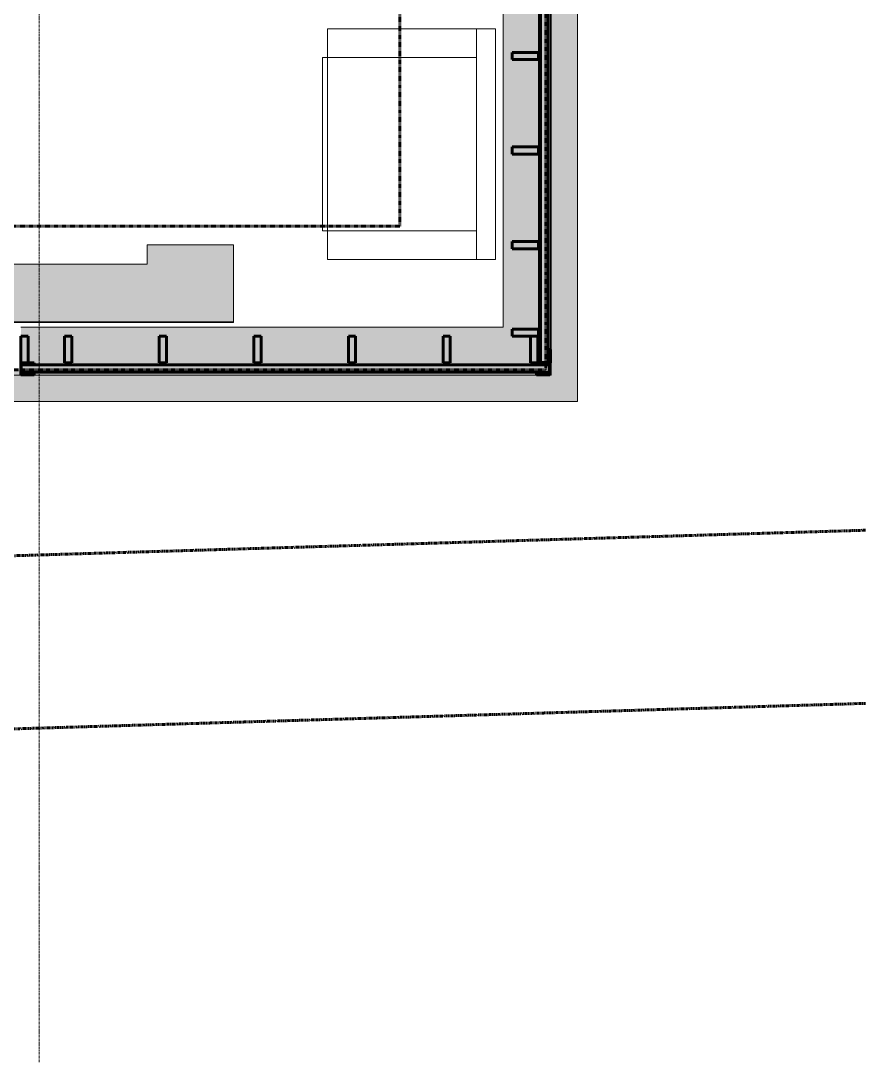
# Model space of a CAD drawing. Header units: inches. Extents: x -4061 to -1937, y 9836 to 11171.
# Drawn here: x -2177.1 to -2001.3, y 9836.2 to 10052.8 of the extents above; entities that cross this region are included whole.
import ezdxf

# ---------------------------------------------------------------- set-up
doc = ezdxf.new("R2010")
doc.units = ezdxf.units.IN
doc.header["$MEASUREMENT"] = 0
for name, pattern in [('Dash 1_16_', [0.125, 0.0625, -0.0625]), ('Double Dash 3_8_', [1, 0.375, -0.125, 0.125, -0.125, 0.125, -0.125]), ('Grid Line 1_2_', [0.875, 0.5, -0.125, 0.125, -0.125])]:
    doc.linetypes.add(name, pattern=pattern)
for name, color, linetype, lineweight in [('0-1', 7, 'Continuous', 5), ('0-2', 250, 'Continuous', 9), ('0-3', 10, 'Double Dash 3_8_', 60), ('A-GLAZ-CWMG-1', 247, 'Continuous', 9), ('A-GLAZ-CWMG-2', 10, 'Continuous', 60), ('A-GLAZ-CWMG-3', 250, 'Continuous', 9), ('A-WALL-1', 8, 'Continuous', 5), ('A-WALL-2', 10, 'Continuous', 60), ('A-WALL-3', 7, 'Continuous', 18), ('A-WALL-7', 9, 'Continuous', 9), ('A-WALL-8', 27, 'Continuous', 18), ('C-PROP-LINE-1', 10, 'Double Dash 3_8_', 60), ('C-PROP-LINE-2', 91, 'Dash 1_16_', 60), ('I-FURN', 30, 'Continuous', 9), ('I-FURN-1', 250, 'Continuous', 9), ('I-FURN-3', 55, 'Continuous', 9), ('S-GRID-1', 1, 'Grid Line 1_2_', 9)]:
    doc.layers.add(name, color=color, linetype=linetype, lineweight=lineweight)

# ---------------------------------------------------------------- blocks, each defined once
blk = doc.blocks.new('Entertainment_Center_14771 - Entertainment_Center_14771-1372851-ENLARGED RCP - 3RD FLOOR PLAN - WEST')
at = {"layer": 'I-FURN-3'}
for points in [[(-36, 10), (-36, -6), (36, -6), (36, 10), (18, 10), (18, 6), (-18, 6), (-18, 10), (-35, 10)], [(-35.34, 10.03), (-35.31, 10), (-34.85, 10), (-34.85, 10.03), (-35.31, 10.03)], [(-19.66, 10.03), (-19.66, 10), (-18.66, 10), (-18.66, 10.03), (-19, 10.03)], [(18.66, 10), (19.66, 10), (19.66, 10.03), (18.66, 10.03)], [(34.85, 10), (35.34, 10), (35.31, 10.03), (34.85, 10.03)], [(-36, -6.13), (36, -6.13), (36, -6), (-36, -6)]]:
    blk.add_hatch(color=256, dxfattribs=at).paths.add_polyline_path(points, flags=0)
at = {"layer": 'I-FURN-1'}
for p, q in [((-36, -6), (-36, 10)), ((-36, 10), (-18, 10)), ((-35.34, 10), (-35.34, 10.03)), ((-35.34, 10.03), (-34.85, 10.03)), ((-34.85, 10.03), (-34.85, 10)), ((-19.66, 10), (-19.66, 10.03)), ((-19.66, 10.03), (-18.66, 10.03)), ((-18.66, 10.03), (-18.66, 10)), ((-18, 10), (-18, 6)), ((18, 6), (18, 10)), ((18, 10), (36, 10)), ((18.66, 10.03), (19.66, 10.03)), ((18.66, 10), (18.66, 10.03)), ((19.66, 10.03), (19.66, 10)), ((34.85, 10), (34.85, 10.03)), ((34.85, 10.03), (35.34, 10.03)), ((35.34, 10.03), (35.34, 10)), ((36, 10), (36, -6)), ((-18, 6), (18, 6)), ((36, -6), (-36, -6)), ((-36, -6.13), (-36, -6)), ((36, -6), (-36, -6)), ((-36, -6.13), (36, -6.13)), ((36, -6.13), (36, -6))]:
    blk.add_line(p, q, dxfattribs=at)
blk = doc.blocks.new('Couch-Both_Arms-Generic - 2-1523460-ENLARGED RCP - 3RD FLOOR PLAN - WEST')
at = {"layer": 'I-FURN'}
for p, q in [((-24, 17.5), (-18, 17.5)), ((-24, -13.5), (-24, 17.5)), ((-18, 18.5), (18, 18.5)), ((-18, -13.5), (-18, 18.5)), ((-18, 17.5), (-18, -13.5)), ((18, 18.5), (18, -13.5)), ((18, 17.5), (24, 17.5)), ((18, -13.5), (18, 17.5)), ((24, 17.5), (24, -13.5)), ((-24, -13.5), (24, -13.5)), ((-18, -13.5), (-24, -13.5)), ((18, -13.5), (-18, -13.5)), ((24, -13.5), (18, -13.5))]:
    blk.add_line(p, q, dxfattribs=at)
at = {"layer": 'I-FURN-1'}
for p, q in [((-24, 17.5), (24, 17.5)), ((-24, -17.5), (-24, 17.5)), ((24, 17.5), (24, -17.5)), ((24, -17.5), (-24, -17.5))]:
    blk.add_line(p, q, dxfattribs=at)
blk = doc.blocks.new('CTR - 1st Phase - Unit Layouts_rvt-1-ENLARGED RCP - 3RD FLOOR PLAN - WEST')
at = {"layer": '0-2', "rotation": 89.9999999999602}
blk.add_blockref('Couch-Both_Arms-Generic - 2-1523460-ENLARGED RCP - 3RD FLOOR PLAN - WEST', (-2095.86, 10027.14), dxfattribs=at)
at = {"layer": '0-2'}
blk.add_blockref('Entertainment_Center_14771 - Entertainment_Center_14771-1372851-ENLARGED RCP - 3RD FLOOR PLAN - WEST', (-2168.87, 9996.19), dxfattribs=at)
blk = doc.blocks.new('Basic Wall _ EXT - FIBER CEMENT - LARGE - ___-2162460-ENLARGED RCP - 3RD FLOOR PLAN - WEST')
at = {"layer": 'A-WALL-8'}
h = blk.add_hatch(color=256, dxfattribs=at)
h.paths.add_polyline_path([(-2067.31, 9979.58), (-2067.31, 9979.69), (-2067.42, 9979.69)], flags=0)
h.paths.add_polyline_path([(-2067.31, 9981.26), (-2067.31, 9981.63), (-2067.92, 9981.63), (-2067.92, 9981.26), (-2067.42, 9981.26)], flags=0)
h.paths.add_polyline_path([(-2067.31, 9981.75), (-2067.31, 9984.38), (-2067.36, 9984.38), (-2067.36, 9984.19), (-2067.42, 9984.19), (-2067.42, 9981.75)], flags=0)
h.paths.add_polyline_path([(-2067.31, 10086.7), (-2067.31, 10089.33), (-2067.42, 10089.33), (-2067.42, 10086.89), (-2067.36, 10086.89), (-2067.36, 10086.7)], flags=0)
h.paths.add_polyline_path([(-2067.31, 10089.39), (-2067.31, 10742.19), (-2067.92, 10742.19), (-2067.92, 10742), (-2067.42, 10742), (-2067.42, 10703.98), (-2067.92, 10703.98), (-2067.92, 10665.2), (-2067.42, 10665.18), (-2067.42, 10627.18), (-2067.92, 10627.18), (-2067.92, 10511.6), (-2067.42, 10511.6), (-2067.42, 10473.58), (-2067.92, 10473.58), (-2067.92, 10473.2), (-2067.42, 10473.2), (-2067.42, 10435.18), (-2067.92, 10435.18), (-2067.92, 10396.4), (-2067.42, 10396.4), (-2067.42, 10358.38), (-2067.92, 10358.38), (-2067.92, 10358), (-2067.42, 10358), (-2067.42, 10319.98), (-2067.92, 10319.98), (-2067.92, 10204.4), (-2067.42, 10204.4), (-2067.42, 10166.38), (-2067.92, 10166.38), (-2067.92, 10127.6), (-2067.42, 10127.6), (-2067.42, 10089.58), (-2067.92, 10089.58), (-2067.92, 10089.39), (-2067.42, 10089.39)], flags=0)
h.paths.add_polyline_path([(-2067.42, 10742.25), (-2067.31, 10742.25), (-2067.31, 10744.88), (-2067.36, 10744.88), (-2067.36, 10744.69), (-2067.42, 10744.69), (-2067.42, 10742.38)], flags=0)
h.paths.add_polyline_path([(-2067.31, 10849.7), (-2067.31, 10852), (-2067.42, 10851.89), (-2067.42, 10849.89), (-2067.36, 10849.89), (-2067.36, 10849.7)], flags=0)
h = blk.add_hatch(color=256, dxfattribs=at)
h.paths.add_polyline_path([(-2067.03, 9979.29), (-2067.03, 9981.69), (-2067.11, 9981.69), (-2067.11, 9979.38)], flags=0)
h.paths.add_polyline_path([(-2067.17, 9979.44), (-2067.17, 9979.69), (-2067.31, 9979.69), (-2067.31, 9979.58)], flags=0)
h.paths.add_polyline_path([(-2067.17, 9981.26), (-2067.17, 9981.63), (-2067.31, 9981.63), (-2067.31, 9981.26)], flags=0)
h.paths.add_polyline_path([(-2067.03, 9981.75), (-2067.03, 9984.38), (-2067.31, 9984.38), (-2067.31, 9981.75), (-2067.11, 9981.75)], flags=0)
h.paths.add_polyline_path([(-2067.17, 10086.7), (-2067.03, 10086.7), (-2067.03, 10089.33), (-2067.31, 10089.33), (-2067.31, 10086.7)], flags=0)
h.paths.add_polyline_path([(-2067.31, 10089.39), (-2067.03, 10089.39), (-2067.03, 10742.19), (-2067.31, 10742.19), (-2067.31, 10092.02)], flags=0)
h.paths.add_polyline_path([(-2067.03, 10742.25), (-2067.03, 10744.88), (-2067.31, 10744.88), (-2067.31, 10742.25), (-2067.17, 10742.25)], flags=0)
h.paths.add_polyline_path([(-2067.17, 10849.7), (-2067.03, 10849.7), (-2067.03, 10852.28), (-2067.31, 10852), (-2067.31, 10849.7)], flags=0)
h = blk.add_hatch(color=256, dxfattribs=at)
h.paths.add_polyline_path([(-2066.9, 9979.16), (-2066.92, 10742.19), (-2067.03, 10742.19), (-2067.01, 10089.39), (-2066.92, 10089.39), (-2066.94, 9981.69), (-2067.03, 9981.69), (-2067.01, 9979.27), (-2066.92, 9979.18)], flags=0)
h.paths.add_polyline_path([(-2066.99, 9981.75), (-2066.99, 9981.75), (-2067.01, 9984.38), (-2067.03, 9984.38), (-2067.01, 9981.75), (-2066.99, 9981.75)], flags=0)
h.paths.add_polyline_path([(-2067.03, 10086.7), (-2066.99, 10086.7), (-2067.01, 10089.33), (-2067.03, 10089.33), (-2067.03, 10087.32)], flags=0)
h.paths.add_polyline_path([(-2066.99, 10742.25), (-2066.99, 10742.25), (-2067.01, 10744.88), (-2067.03, 10744.88), (-2067.01, 10742.25), (-2066.99, 10742.25)], flags=0)
h.paths.add_polyline_path([(-2066.99, 10849.7), (-2066.99, 10849.7), (-2067.01, 10852.3), (-2067.03, 10852.28), (-2067.01, 10849.7), (-2066.99, 10849.7)], flags=0)
blk.add_hatch(color=256, dxfattribs=at).paths.add_polyline_path([(-2066.84, 9979.11), (-2066.86, 10852.46), (-2066.87, 10852.43), (-2066.84, 9979.11)], flags=0)
at = {"layer": 'A-WALL-3'}
for p, q in [((-2066.84, 10852.47), (-2066.84, 9979.11)), ((-2067.31, 9981.75), (-2067.31, 9984.38)), ((-2067.31, 9981.26), (-2067.31, 9981.63)), ((-2067.42, 9979.69), (-2067.31, 9979.58)), ((-2067.31, 9979.58), (-2067.31, 9979.69)), ((-2067.31, 9979.58), (-2067.17, 9979.43)), ((-2067.11, 9979.38), (-2067.03, 9979.29)), ((-2066.9, 9979.16), (-2066.87, 9979.14))]:
    blk.add_line(p, q, dxfattribs=at)
at = {"layer": 'A-WALL-3', "flags": 128}
for points in [[(-2067.03, 9979.29), (-2067.01, 9979.28), (-2066.99, 9979.25), (-2066.97, 9979.23), (-2066.94, 9979.21), (-2066.92, 9979.18), (-2066.9, 9979.16)], [(-2066.87, 9979.14), (-2066.86, 9979.12), (-2066.84, 9979.11), (-2066.84, 9979.11), (-2066.84, 9979.11)]]:
    blk.add_lwpolyline(points, dxfattribs=at)
blk = doc.blocks.new('Basic Wall _ EXT - FIBER CEMENT - SMALL - ___-2145934-ENLARGED RCP - 3RD FLOOR PLAN - WEST')
at = {"layer": 'A-WALL-8'}
blk.add_hatch(color=256, dxfattribs=at).paths.add_polyline_path([(-2061.36, 9973.63), (-2061.36, 10857.95), (-2066.84, 10852.46), (-2066.84, 9979.11), (-2061.44, 9973.7)], flags=0)
at = {"layer": 'A-WALL-3'}
blk.add_line((-2061.36, 9973.63), (-2061.36, 10857.95), dxfattribs=at)
blk = doc.blocks.new('Basic Wall _ EXT - FIBER CEMENT - LARGE - ___-2162463-ENLARGED RCP - 3RD FLOOR PLAN - WEST')
at = {"layer": 'A-WALL-8'}
h = blk.add_hatch(color=256, dxfattribs=at)
h.paths.add_polyline_path([(-2332.91, 9979.58), (-2177.12, 9979.58), (-2177.12, 9980.19), (-2254.11, 9980.19), (-2254.11, 9979.69), (-2292.14, 9979.69), (-2292.14, 9980.19), (-2330.91, 9980.19), (-2330.91, 9979.69), (-2368.94, 9979.69), (-2368.94, 9980.19), (-2369.31, 9980.19), (-2369.31, 9979.58), (-2338.53, 9979.58)], flags=0)
h.paths.add_polyline_path([(-2069.61, 9979.58), (-2067.31, 9979.58), (-2067.42, 9979.69), (-2069.61, 9979.69), (-2069.61, 9979.63), (-2069.8, 9979.63), (-2069.8, 9979.58)], flags=0)
h.paths.add_polyline_path([(-2069.86, 9979.58), (-2069.86, 9979.69), (-2174.37, 9979.69), (-2174.37, 9979.58), (-2070.27, 9979.58)], flags=0)
h.paths.add_polyline_path([(-2176.74, 9979.58), (-2174.44, 9979.58), (-2174.44, 9979.63), (-2174.62, 9979.63), (-2174.62, 9979.69), (-2177.06, 9979.69), (-2177.06, 9979.58)], flags=0)
h = blk.add_hatch(color=256, dxfattribs=at)
h.paths.add_polyline_path([(-2185.24, 9979.29), (-2177.12, 9979.29), (-2177.12, 9979.58), (-2369.31, 9979.58), (-2369.31, 9979.29), (-2192.9, 9979.29)], flags=0)
h.paths.add_polyline_path([(-2067.92, 9979.29), (-2067.17, 9979.29), (-2067.17, 9979.44), (-2067.31, 9979.58), (-2069.8, 9979.58), (-2069.8, 9979.29)], flags=0)
h.paths.add_polyline_path([(-2069.86, 9979.29), (-2069.86, 9979.58), (-2174.37, 9979.58), (-2174.37, 9979.29), (-2070.27, 9979.29)], flags=0)
h.paths.add_polyline_path([(-2174.77, 9979.29), (-2174.44, 9979.29), (-2174.44, 9979.58), (-2177.06, 9979.58), (-2177.06, 9979.29), (-2177.02, 9979.29)], flags=0)
h.paths.add_polyline_path([(-2067.11, 9979.29), (-2067.03, 9979.29), (-2067.11, 9979.36)], flags=0)
h = blk.add_hatch(color=256, dxfattribs=at)
h.paths.add_polyline_path([(-2369.31, 9979.16), (-2066.92, 9979.18), (-2067.03, 9979.29), (-2067.11, 9979.27), (-2067.11, 9979.19), (-2069.86, 9979.21), (-2069.86, 9979.29), (-2174.37, 9979.27), (-2174.37, 9979.19), (-2177.12, 9979.21), (-2177.12, 9979.29), (-2369.31, 9979.27), (-2369.31, 9979.18)], flags=0)
h.paths.add_polyline_path([(-2177.06, 9979.25), (-2174.44, 9979.28), (-2174.44, 9979.29), (-2177.06, 9979.27), (-2177.06, 9979.25)], flags=0)
h.paths.add_polyline_path([(-2069.8, 9979.25), (-2067.17, 9979.28), (-2067.17, 9979.29), (-2069.8, 9979.27), (-2069.8, 9979.25)], flags=0)
blk.add_hatch(color=256, dxfattribs=at).paths.add_polyline_path([(-2200.57, 9979.11), (-2066.86, 9979.12), (-2066.9, 9979.14), (-2208.23, 9979.11)], flags=0)
at = {"layer": 'A-WALL-3'}
for p, q in [((-2066.84, 9979.1), (-2369.31, 9979.1)), ((-2174.44, 9979.58), (-2177.06, 9979.58)), ((-2069.86, 9979.58), (-2174.37, 9979.58)), ((-2067.31, 9979.58), (-2069.8, 9979.58)), ((-2067.31, 9979.58), (-2067.42, 9979.69)), ((-2067.17, 9979.43), (-2067.31, 9979.58)), ((-2067.03, 9979.29), (-2067.11, 9979.38)), ((-2066.87, 9979.14), (-2066.9, 9979.16))]:
    blk.add_line(p, q, dxfattribs=at)
at = {"layer": 'A-WALL-3', "flags": 128}
for points in [[(-2066.9, 9979.16), (-2066.92, 9979.18), (-2066.94, 9979.21), (-2066.97, 9979.23), (-2066.99, 9979.25), (-2067.01, 9979.28), (-2067.03, 9979.29)], [(-2066.84, 9979.1), (-2066.84, 9979.11), (-2066.84, 9979.11), (-2066.86, 9979.12), (-2066.87, 9979.14)]]:
    blk.add_lwpolyline(points, dxfattribs=at)
blk = doc.blocks.new('Basic Wall _ EXT - FIBER CEMENT - SMALL - ___-2145937-ENLARGED RCP - 3RD FLOOR PLAN - WEST')
at = {"layer": 'A-WALL-8'}
h = blk.add_hatch(color=256, dxfattribs=at)
h.paths.add_polyline_path([(-2062.61, 9973.63), (-2061.36, 9973.63), (-2066.87, 9979.11), (-2369.31, 9979.11), (-2369.31, 9975.81), (-2379.31, 9975.81), (-2379.31, 9979.11), (-2638.11, 9979.11), (-2638.11, 9975.81), (-2648.11, 9975.81), (-2648.11, 9979.11), (-2676.32, 9979.11), (-2676.32, 9973.63), (-2077.94, 9973.63)], flags=0)
h.paths.add_polyline_path([(-3860.73, 9973.63), (-3712.75, 9973.63), (-3712.75, 9979.11), (-3861.81, 9979.11), (-3867.29, 9973.63)], flags=0)
h.paths.add_polyline_path([(-3708.5, 9973.63), (-3602.17, 9973.63), (-3602.17, 9979.11), (-3708.5, 9979.11), (-3708.5, 9974.57)], flags=0)
h.paths.add_polyline_path([(-3597.92, 9973.63), (-3059.95, 9973.63), (-3059.95, 9979.11), (-3290.91, 9979.11), (-3290.91, 9975.81), (-3300.91, 9975.81), (-3300.91, 9979.11), (-3549.34, 9979.11), (-3549.34, 9975.81), (-3559.34, 9975.81), (-3559.34, 9979.11), (-3597.92, 9979.11), (-3597.92, 9974.57)], flags=0)
h.paths.add_polyline_path([(-3055.7, 9973.63), (-2949.37, 9973.63), (-2949.37, 9979.11), (-3055.7, 9979.11), (-3055.7, 9974.57)], flags=0)
h.paths.add_polyline_path([(-2945.12, 9973.63), (-2791.15, 9973.63), (-2791.15, 9979.11), (-2934.94, 9979.11), (-2934.94, 9975.81), (-2944.94, 9975.81), (-2944.94, 9979.11), (-2945.12, 9979.11), (-2945.12, 9974.57)], flags=0)
h.paths.add_polyline_path([(-2786.9, 9973.63), (-2680.57, 9973.63), (-2680.57, 9979.11), (-2786.9, 9979.11), (-2786.9, 9974.57)], flags=0)
at = {"layer": 'A-WALL-3'}
blk.add_line((-2061.36, 9973.63), (-2676.32, 9973.63), dxfattribs=at)
blk = doc.blocks.new('Rectangular Mullion - Profile_Polycarbonate_Upper and left-1739822-ENLARGED RCP - 3RD FLOOR PLAN - WEST')
at = {"layer": 'A-GLAZ-CWMG-1'}
blk.add_hatch(color=256, dxfattribs=at).paths.add_polyline_path([(-2.75, 1.29), (0, 1.27), (0, -1.21), (-2.75, -1.21), (-2.75, -0.79), (-2.5, -0.79), (-2.5, -0.85), (-2.69, -0.85), (-2.69, -1.15), (-0.06, -1.15), (-0.06, 1.22), (-2.69, 1.2), (-2.69, 0.85), (-2.5, 0.85), (-2.5, 0.79), (-2.75, 0.79), (-2.75, 1.27)], flags=0)
at = {"layer": 'A-GLAZ-CWMG-2'}
for p, q in [((0, 1.29), (-2.75, 1.29)), ((-2.75, 1.29), (-2.75, 0.79)), ((-2.75, 0.79), (-2.5, 0.79)), ((-2.69, 0.85), (-2.69, 1.22)), ((-2.69, 1.22), (-0.06, 1.22)), ((-2.5, 0.85), (-2.69, 0.85)), ((-2.5, 0.79), (-2.5, 0.85)), ((-0.06, 1.22), (-0.06, -1.15)), ((0, -1.21), (0, 1.29)), ((-2.5, -0.79), (-2.75, -0.79)), ((-2.75, -0.79), (-2.75, -1.21)), ((-2.75, -1.21), (0, -1.21)), ((-2.69, -1.15), (-2.69, -0.85)), ((-2.69, -0.85), (-2.5, -0.85)), ((-0.06, -1.15), (-2.69, -1.15)), ((-2.5, -0.85), (-2.5, -0.79))]:
    blk.add_line(p, q, dxfattribs=at)
blk = doc.blocks.new('Rectangular Mullion - Profile_Polycarbonate_right-1739823-ENLARGED RCP - 3RD FLOOR PLAN - WEST')
at = {"layer": 'A-GLAZ-CWMG-1'}
blk.add_hatch(color=256, dxfattribs=at).paths.add_polyline_path([(0, 1.29), (-2.75, 1.27), (-2.75, 0.79), (-2.5, 0.79), (-2.5, 0.85), (-2.69, 0.85), (-2.69, 1.22), (-0.06, 1.2), (-0.06, -1.15), (-2.69, -1.15), (-2.69, -0.85), (-2.5, -0.85), (-2.5, -0.79), (-2.75, -0.79), (-2.75, -1.21), (0, -1.21), (0, 1.28)], flags=0)
at = {"layer": 'A-GLAZ-CWMG-2'}
for p, q in [((-2.75, 1.29), (0, 1.29)), ((-2.75, 0.79), (-2.75, 1.29)), ((-2.5, 0.79), (-2.75, 0.79)), ((-0.06, 1.22), (-2.69, 1.22)), ((-2.69, 1.22), (-2.69, 0.85)), ((-2.69, 0.85), (-2.5, 0.85)), ((-2.5, 0.85), (-2.5, 0.79)), ((-0.06, -1.15), (-0.06, 1.22)), ((0, 1.29), (0, -1.21)), ((-2.75, -1.21), (-2.75, -0.79)), ((-2.75, -0.79), (-2.5, -0.79)), ((0, -1.21), (-2.75, -1.21)), ((-2.5, -0.85), (-2.69, -0.85)), ((-2.69, -0.85), (-2.69, -1.15)), ((-2.69, -1.15), (-0.06, -1.15)), ((-2.5, -0.79), (-2.5, -0.85))]:
    blk.add_line(p, q, dxfattribs=at)
blk = doc.blocks.new('Rectangular Mullion - Stud - Vertical-2193585-ENLARGED RCP - 3RD FLOOR PLAN - WEST')
at = {"layer": 'A-GLAZ-CWMG-1'}
blk.add_hatch(color=256, dxfattribs=at).paths.add_polyline_path([(-0.19, 2.75), (-0.19, -2.75), (-1.5, -2.75), (-1.5, 2.75), (-0.25, 2.75)], flags=0)
at = {"layer": 'A-GLAZ-CWMG-2'}
for p, q in [((0, 2.75), (-1.5, 2.75)), ((-1.5, 2.75), (-1.5, -2.75)), ((0, -2.75), (0, 2.75)), ((-1.5, -2.75), (0, -2.75))]:
    blk.add_line(p, q, dxfattribs=at)
blk = doc.blocks.new('Rectangular Mullion - Stud - Vertical-2193592-ENLARGED RCP - 3RD FLOOR PLAN - WEST')
at = {"layer": 'A-GLAZ-CWMG-1'}
blk.add_hatch(color=256, dxfattribs=at).paths.add_polyline_path([(0, 2.75), (-1.5, 2.75), (-1.5, -2.75), (0, -2.75), (0, 2.62)], flags=0)
at = {"layer": 'A-GLAZ-CWMG-2'}
for p, q in [((-1.5, -2.75), (-1.5, 2.75)), ((-1.5, 2.75), (0, 2.75)), ((0, 2.75), (0, -2.75)), ((0, -2.75), (-1.5, -2.75))]:
    blk.add_line(p, q, dxfattribs=at)
blk = doc.blocks.new('Rectangular Mullion - Stud - Vertical-2193584-ENLARGED RCP - 3RD FLOOR PLAN - WEST')
at = {"layer": 'A-GLAZ-CWMG-1'}
blk.add_hatch(color=256, dxfattribs=at).paths.add_polyline_path([(0, 2.75), (1.5, 2.75), (1.5, -2.75), (0, -2.75), (0, 0.47)], flags=0)
at = {"layer": 'A-GLAZ-CWMG-2'}
for p, q in [((1.5, 2.75), (0, 2.75)), ((0, 2.75), (0, -2.75)), ((1.5, -2.75), (1.5, 2.75)), ((0, -2.75), (1.5, -2.75))]:
    blk.add_line(p, q, dxfattribs=at)
blk = doc.blocks.new('Rectangular Mullion - Stud - Vertical-2193583-ENLARGED RCP - 3RD FLOOR PLAN - WEST')
at = {"layer": 'A-GLAZ-CWMG-1'}
blk.add_hatch(color=256, dxfattribs=at).paths.add_polyline_path([(1.5, 2.75), (1.5, -2.75), (0, -2.75), (0, 2.75), (0.78, 2.75)], flags=0)
at = {"layer": 'A-GLAZ-CWMG-2'}
for p, q in [((1.5, 2.75), (0, 2.75)), ((0, 2.75), (0, -2.75)), ((1.5, -2.75), (1.5, 2.75)), ((0, -2.75), (1.5, -2.75))]:
    blk.add_line(p, q, dxfattribs=at)
blk = doc.blocks.new('Rectangular Mullion - Stud - Vertical-2193578-ENLARGED RCP - 3RD FLOOR PLAN - WEST')
at = {"layer": 'A-GLAZ-CWMG-1'}
blk.add_hatch(color=256, dxfattribs=at).paths.add_polyline_path([(0, 2.75), (0, -2.75), (-1.5, -2.75), (-1.48, 2.75), (-1.25, 2.75)], flags=0)
at = {"layer": 'A-GLAZ-CWMG-2'}
for p, q in [((0, 2.75), (-1.5, 2.75)), ((-1.5, 2.75), (-1.5, -2.75)), ((0, -2.75), (0, 2.75)), ((-1.5, -2.75), (0, -2.75))]:
    blk.add_line(p, q, dxfattribs=at)
blk = doc.blocks.new('Rectangular Mullion - Stud - Vertical-2193575-ENLARGED RCP - 3RD FLOOR PLAN - WEST')
at = {"layer": 'A-GLAZ-CWMG-1'}
blk.add_hatch(color=256, dxfattribs=at).paths.add_polyline_path([(0, 2.75), (1.5, 2.75), (1.5, -2.75), (0, -2.75), (0, 0.37)], flags=0)
at = {"layer": 'A-GLAZ-CWMG-2'}
for p, q in [((1.5, 2.75), (0, 2.75)), ((0, 2.75), (0, -2.75)), ((1.5, -2.75), (1.5, 2.75)), ((0, -2.75), (1.5, -2.75))]:
    blk.add_line(p, q, dxfattribs=at)
blk = doc.blocks.new('Rectangular Mullion - Stud - Vertical-2193576-ENLARGED RCP - 3RD FLOOR PLAN - WEST')
at = {"layer": 'A-GLAZ-CWMG-1'}
blk.add_hatch(color=256, dxfattribs=at).paths.add_polyline_path([(0, 2.75), (1.5, 2.75), (1.5, -2.75), (0, -2.75), (0, 2.72)], flags=0)
at = {"layer": 'A-GLAZ-CWMG-2'}
for p, q in [((1.5, 2.75), (0, 2.75)), ((0, 2.75), (0, -2.75)), ((1.5, -2.75), (1.5, 2.75)), ((0, -2.75), (1.5, -2.75))]:
    blk.add_line(p, q, dxfattribs=at)
blk = doc.blocks.new('Rectangular Mullion - Profile_Polycarbonate_Upper and left-1994732-ENLARGED RCP - 3RD FLOOR PLAN - WEST')
at = {"layer": 'A-GLAZ-CWMG-1'}
for points in [[(-2069, 9984.44), (-2069, 10086.64), (-2069.42, 10086.64), (-2069.42, 9984.44), (-2069.06, 9984.44)], [(-2066.99, 9984.44), (-2066.92, 9984.44), (-2066.92, 10086.64), (-2067.42, 10086.64), (-2067.42, 9984.44), (-2067.03, 9984.44)]]:
    blk.add_hatch(color=256, dxfattribs=at).paths.add_polyline_path(points, flags=0)
at = {"layer": 'A-GLAZ-CWMG-3'}
for p, q in [((-2069.42, 10086.64), (-2069.42, 10085.61)), ((-2066.92, 10086.64), (-2066.92, 9984.44)), ((-2069.42, 10084.11), (-2069.42, 10065.92)), ((-2069.42, 10064.42), (-2069.42, 10046.24)), ((-2069.42, 10044.74), (-2069.42, 10026.56)), ((-2069.42, 10025.06), (-2069.42, 10006.87)), ((-2069.42, 10005.37), (-2069.42, 9988.69)), ((-2069.42, 9987.19), (-2069.42, 9984.44))]:
    blk.add_line(p, q, dxfattribs=at)
blk = doc.blocks.new('Rectangular Mullion - Profile_Polycarbonate_Upper and left-1741240-ENLARGED RCP - 3RD FLOOR PLAN - WEST')
at = {"layer": 'A-GLAZ-CWMG-1'}
h = blk.add_hatch(color=256, dxfattribs=at)
h.paths.add_polyline_path([(-2.75, 1.15), (-2.75, 1.15), (-2.69, 1.15), (-2.69, 0.85), (-2.5, 0.85), (-2.5, 0.79), (-2.75, 0.79)], flags=0)
h.paths.add_polyline_path([(-2.75, -0.96), (-2.75, -0.79), (-2.5, -0.79), (-2.5, -0.85), (-2.69, -0.85), (-2.69, -1.22), (-0.06, -1.22), (-0.06, 1.15), (0, 1.15), (0, -1.29), (-2.75, -1.26), (-2.75, -1.1)], flags=0)
h.paths.add_polyline_path([(-2.09, 1.21), (-1.31, 1.21), (-1.31, 1.15), (-2.09, 1.16)], flags=0)
at = {"layer": 'A-GLAZ-CWMG-2'}
for p, q in [((0, 1.21), (-2.75, 1.21)), ((-2.75, 1.21), (-2.75, 0.79)), ((-2.75, 0.79), (-2.5, 0.79)), ((-2.69, 0.85), (-2.69, 1.15)), ((-2.69, 1.15), (-0.06, 1.15)), ((-2.5, 0.85), (-2.69, 0.85)), ((-2.5, 0.79), (-2.5, 0.85)), ((-0.06, 1.15), (-0.06, -1.22)), ((0, -1.29), (0, 1.21)), ((-2.5, -0.79), (-2.75, -0.79)), ((-2.75, -0.79), (-2.75, -1.29)), ((-2.75, -1.29), (0, -1.29)), ((-2.69, -1.22), (-2.69, -0.85)), ((-2.69, -0.85), (-2.5, -0.85)), ((-0.06, -1.22), (-2.69, -1.22)), ((-2.5, -0.85), (-2.5, -0.79))]:
    blk.add_line(p, q, dxfattribs=at)
blk = doc.blocks.new('Family - ___-1878357-ENLARGED RCP - 3RD FLOOR PLAN - WEST')
at = {"layer": 'C-PROP-LINE-1'}
for p, q in [((-3867.12, 9890.98), (-2001.29, 9946.84)), ((-3324.18, 9871.22), (-2001.29, 9910.82))]:
    blk.add_line(p, q, dxfattribs=at)
blk = doc.blocks.new('CTR - 1st Phase - Shell_rvt-1-ENLARGED RCP - 3RD FLOOR PLAN - WEST')
at = {"layer": 'A-WALL-1'}
h = blk.add_hatch(color=256, dxfattribs=at)
h.paths.add_polyline_path([(-2076.8, 9989.06), (-2069.42, 9989.06), (-2069.42, 10005.37), (-2074.92, 10005.37), (-2074.92, 10006.87), (-2069.42, 10006.87), (-2069.42, 10025.06), (-2074.92, 10025.06), (-2074.92, 10026.56), (-2069.42, 10026.56), (-2069.42, 10044.74), (-2074.92, 10044.74), (-2074.92, 10046.24), (-2069.42, 10046.24), (-2069.42, 10064.42), (-2074.92, 10064.42), (-2074.92, 10065.92), (-2069.42, 10065.92), (-2069.42, 10084.11), (-2074.92, 10084.11), (-2074.92, 10085.61), (-2069.42, 10085.61), (-2069.42, 10087.89), (-2074.92, 10087.89), (-2074.92, 10089.2), (-2076.8, 10089.2), (-2076.8, 9989.42)], flags=0)
h.paths.add_polyline_path([(-2069.36, 10086.7), (-2069.06, 10086.7), (-2069.06, 10086.89), (-2069, 10086.89), (-2069, 10089.2), (-2069.36, 10089.2), (-2069.36, 10087)], flags=0)
h = blk.add_hatch(color=256, dxfattribs=at)
h.paths.add_polyline_path([(-2116.26, 9981.26), (-2069.86, 9981.26), (-2069.86, 9981.69), (-2071.11, 9981.69), (-2071.11, 9987.19), (-2074.92, 9987.19), (-2074.92, 9988.69), (-2069.42, 9988.69), (-2069.42, 9989.06), (-2177.12, 9989.06), (-2177.12, 9987.19), (-2175.62, 9987.19), (-2175.62, 9981.69), (-2174.37, 9981.69), (-2174.37, 9981.26), (-2123.92, 9981.26)], flags=0)
h.paths.add_polyline_path([(-2174.62, 9981.26), (-2174.62, 9981.33), (-2174.44, 9981.33), (-2174.44, 9981.63), (-2177.06, 9981.63), (-2177.06, 9981.26), (-2175.62, 9981.26)], flags=0)
h.paths.add_polyline_path([(-2067.92, 9981.26), (-2067.92, 9981.63), (-2069.8, 9981.63), (-2069.8, 9981.33), (-2069.61, 9981.33), (-2069.61, 9981.26), (-2069, 9981.26)], flags=0)
h.paths.add_polyline_path([(-2069.42, 9981.69), (-2069.42, 9987.19), (-2069.61, 9987.19), (-2069.61, 9981.69)], flags=0)
h.paths.add_polyline_path([(-2166.53, 9981.69), (-2168.03, 9981.69), (-2168.03, 9987.19), (-2166.53, 9987.19), (-2166.53, 9983.97)], flags=0)
h.paths.add_polyline_path([(-2148.35, 9981.69), (-2148.35, 9987.19), (-2146.85, 9987.19), (-2146.85, 9981.69), (-2146.92, 9981.69)], flags=0)
h.paths.add_polyline_path([(-2089.29, 9981.69), (-2089.29, 9987.19), (-2087.79, 9987.19), (-2087.79, 9981.69)], flags=0)
h.paths.add_polyline_path([(-2108.59, 9981.69), (-2108.98, 9981.69), (-2108.98, 9987.19), (-2107.48, 9987.19), (-2107.48, 9981.69)], flags=0)
h.paths.add_polyline_path([(-2128.66, 9981.69), (-2128.66, 9987.19), (-2127.16, 9987.19), (-2127.16, 9981.69)], flags=0)
h.paths.add_polyline_path([(-2069, 9981.75), (-2069, 9984.19), (-2069.06, 9984.19), (-2069.06, 9984.38), (-2069.36, 9984.38), (-2069.36, 9981.75)], flags=0)
at = {"layer": 'A-WALL-7'}
for points in [[(-2069, 9981.75), (-2067.42, 9981.75), (-2067.42, 10089.33), (-2069, 10089.33), (-2069, 9983.97)], [(-2116.26, 9979.69), (-2067.17, 9979.69), (-2067.17, 9981.26), (-2177.06, 9981.26), (-2177.06, 9979.69), (-2123.92, 9979.69)]]:
    blk.add_hatch(color=256, dxfattribs=at).paths.add_polyline_path(points, flags=0)
at = {"layer": 'A-WALL-2'}
for p, q in [((-2069, 9981.75), (-2069, 10089.33)), ((-2067.42, 10089.33), (-2067.42, 9981.75)), ((-2177.06, 9979.69), (-2177.06, 9981.26)), ((-2177.06, 9981.26), (-2067.17, 9981.26)), ((-2067.42, 9981.75), (-2069, 9981.75)), ((-2067.17, 9981.26), (-2067.17, 9979.69)), ((-2067.17, 9979.69), (-2177.06, 9979.69))]:
    blk.add_line(p, q, dxfattribs=at)
at = {"layer": 'A-WALL-3'}
for p, q in [((-2076.8, 10089.2), (-2076.8, 9989.06)), ((-2076.8, 9989.06), (-2177.12, 9989.06)), ((-2067.92, 9981.63), (-2067.92, 9981.26))]:
    blk.add_line(p, q, dxfattribs=at)
at = {"layer": 'S-GRID-1'}
blk.add_line((-2173.32, 9836.18), (-2173.32, 11138.35), dxfattribs=at)
at = {"layer": '0-2'}
for name in ['Basic Wall _ EXT - FIBER CEMENT - SMALL - ___-2145934-ENLARGED RCP - 3RD FLOOR PLAN - WEST', 'Basic Wall _ EXT - FIBER CEMENT - LARGE - ___-2162460-ENLARGED RCP - 3RD FLOOR PLAN - WEST', 'Rectangular Mullion - Profile_Polycarbonate_Upper and left-1994732-ENLARGED RCP - 3RD FLOOR PLAN - WEST', 'Basic Wall _ EXT - FIBER CEMENT - LARGE - ___-2162463-ENLARGED RCP - 3RD FLOOR PLAN - WEST', 'Basic Wall _ EXT - FIBER CEMENT - SMALL - ___-2145937-ENLARGED RCP - 3RD FLOOR PLAN - WEST']:
    blk.add_blockref(name, (0, 0), dxfattribs=at)
at = {"layer": '0-2', "extrusion": (0, 0, -1)}
for name, p, rotation in [('Rectangular Mullion - Stud - Vertical-2193575-ENLARGED RCP - 3RD FLOOR PLAN - WEST', (2072.17, 10046.24), 270.0000000000072), ('Rectangular Mullion - Stud - Vertical-2193576-ENLARGED RCP - 3RD FLOOR PLAN - WEST', (2072.17, 10026.56), 270.0000000000072), ('Rectangular Mullion - Stud - Vertical-2193576-ENLARGED RCP - 3RD FLOOR PLAN - WEST', (2072.17, 10006.87), 270.0000000000072), ('Rectangular Mullion - Stud - Vertical-2193578-ENLARGED RCP - 3RD FLOOR PLAN - WEST', (2072.17, 9987.19), 270.0000000000072), ('Rectangular Mullion - Stud - Vertical-2193584-ENLARGED RCP - 3RD FLOOR PLAN - WEST', (2168.03, 9984.44), 180), ('Rectangular Mullion - Stud - Vertical-2193584-ENLARGED RCP - 3RD FLOOR PLAN - WEST', (2148.35, 9984.44), 180), ('Rectangular Mullion - Stud - Vertical-2193584-ENLARGED RCP - 3RD FLOOR PLAN - WEST', (2128.66, 9984.44), 180), ('Rectangular Mullion - Stud - Vertical-2193583-ENLARGED RCP - 3RD FLOOR PLAN - WEST', (2108.98, 9984.44), 180), ('Rectangular Mullion - Stud - Vertical-2193583-ENLARGED RCP - 3RD FLOOR PLAN - WEST', (2089.29, 9984.44), 180), ('Rectangular Mullion - Stud - Vertical-2193585-ENLARGED RCP - 3RD FLOOR PLAN - WEST', (2069.61, 9984.44), 180), ('Rectangular Mullion - Profile_Polycarbonate_Upper and left-1741240-ENLARGED RCP - 3RD FLOOR PLAN - WEST', (2068.21, 9981.69), 270.0000000000089), ('Rectangular Mullion - Profile_Polycarbonate_Upper and left-1739822-ENLARGED RCP - 3RD FLOOR PLAN - WEST', (2067.11, 9980.48), 180)]:
    blk.add_blockref(name, p, dxfattribs=dict(at, rotation=rotation))
at = {"layer": '0-2', "rotation": 180}
for name, p in [('Rectangular Mullion - Stud - Vertical-2193592-ENLARGED RCP - 3RD FLOOR PLAN - WEST', (-2177.12, 9984.44)), ('Rectangular Mullion - Profile_Polycarbonate_right-1739823-ENLARGED RCP - 3RD FLOOR PLAN - WEST', (-2177.12, 9980.48))]:
    blk.add_blockref(name, p, dxfattribs=at)
at = {"layer": '0-3'}
blk.add_blockref('Family - ___-1878357-ENLARGED RCP - 3RD FLOOR PLAN - WEST', (0, 0), dxfattribs=at)
blk = doc.blocks.new('Family - ___-1870007-ENLARGED RCP - 3RD FLOOR PLAN - WEST')
at = {"layer": 'C-PROP-LINE-2'}
for q in [(-2067.92, 10851.39), (-2522.72, 9980.19)]:
    blk.add_line((-2067.92, 9980.19), q, dxfattribs=at)
blk = doc.blocks.new('Family - ___-1870574-ENLARGED RCP - 3RD FLOOR PLAN - WEST')
at = {"layer": 'C-PROP-LINE-2'}
for q in [(-2098.26, 10821.49), (-3831.16, 10010.09)]:
    blk.add_line((-2098.26, 10010.09), q, dxfattribs=at)

msp = doc.modelspace()

# ---------------------------------------------------------------- block references
at = {"layer": '0-1'}
for name in ['CTR - 1st Phase - Shell_rvt-1-ENLARGED RCP - 3RD FLOOR PLAN - WEST', 'CTR - 1st Phase - Unit Layouts_rvt-1-ENLARGED RCP - 3RD FLOOR PLAN - WEST']:
    msp.add_blockref(name, (0, 0), dxfattribs=at)
at = {"layer": 'C-PROP-LINE-2'}
for name in ['Family - ___-1870007-ENLARGED RCP - 3RD FLOOR PLAN - WEST', 'Family - ___-1870574-ENLARGED RCP - 3RD FLOOR PLAN - WEST']:
    msp.add_blockref(name, (0, 0), dxfattribs=at)

doc.saveas('drawing.dxf')
